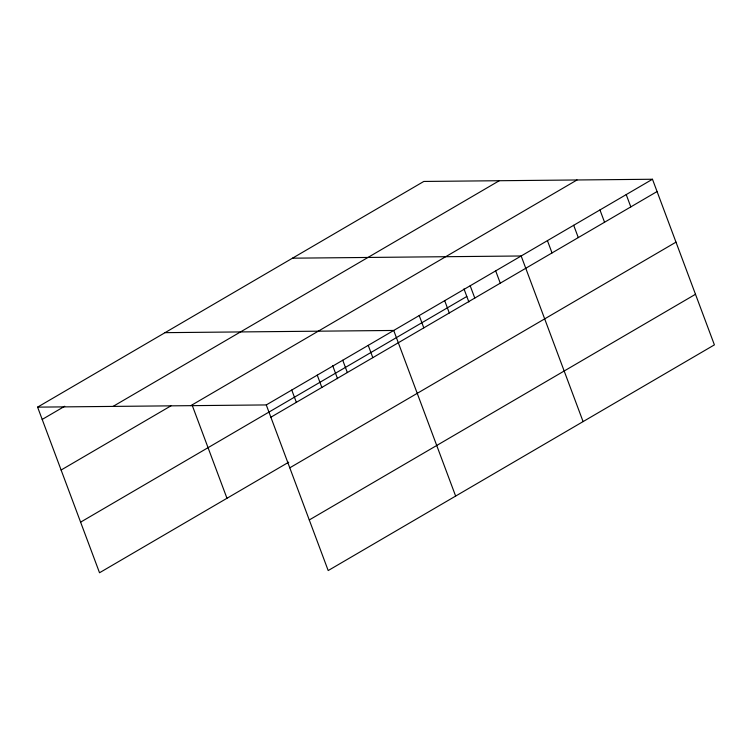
<?xml version="1.0" encoding="UTF-8"?>
<svg xmlns="http://www.w3.org/2000/svg" width="752" height="752" viewBox="0 0 752 752"><rect width="100%" height="100%" fill="white"/><g stroke="black" fill="none" stroke-linecap="round" stroke-linejoin="round"><path stroke-width="1.13" d="M37.6 407.133L423.808 181.448L652.473 179.249L714.4 344.867L328.192 570.552L266.274 404.933L37.6 407.133L99.527 572.751L288.73 462.189M42.197 419.428L64.747 406.249M113.063 406.4L499.272 180.724M61.119 470.028L170.92 405.864M190.811 405.657L577.019 179.972M266.274 404.933L652.473 179.249M80.605 522.151L466.813 296.476M270.87 417.228L657.079 191.544M289.783 467.819L675.992 242.144M309.279 519.952L695.487 294.276M292.5 258.18L521.164 255.981L583.091 421.599M165.045 332.657L393.719 330.457L455.637 496.076M626.219 194.599L630.815 206.894M599.955 209.94L604.552 222.244M573.691 225.29L578.288 237.585M547.428 240.631L552.024 252.935M495.681 270.88L500.277 283.175M470.188 285.769L474.785 298.065M463.975 288.871L468.872 301.975M444.695 300.668L449.292 312.964M419.212 315.558L423.808 327.863M368.226 345.347L372.823 357.651M342.743 360.246L347.339 372.541M332.657 365.604L337.554 378.707M317.25 375.135L321.847 387.44M291.757 390.034L296.354 402.329M192.221 405.328L226.972 498.275"/></g></svg>
